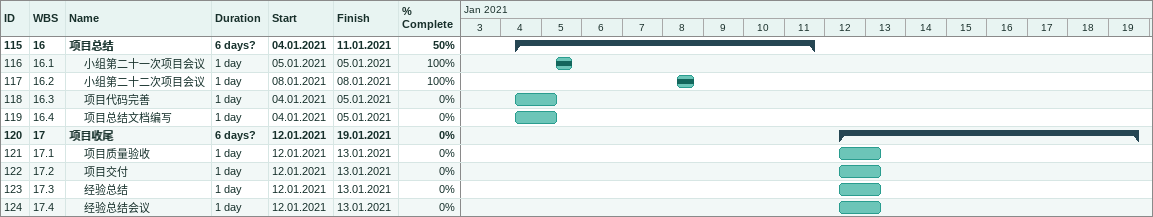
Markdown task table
| ID | WBS | Task | Duration | Start | Finish | % complete |
|---|---|---|---|---|---|---|
| 115 | 16 | **项目总结** | 6d? | 2021-01-04 | 2021-01-11 | 50 |
| 116 | 16.1 | 小组第二十一次项目会议 | 1d | 2021-01-05 | 2021-01-05 | 100 |
| 117 | 16.2 | 小组第二十二次项目会议 | 1d | 2021-01-08 | 2021-01-08 | 100 |
| 118 | 16.3 | 项目代码完善 | 1d | 2021-01-04 | 2021-01-05 | 0 |
| 119 | 16.4 | 项目总结文档编写 | 1d | 2021-01-04 | 2021-01-05 | 0 |
| 120 | 17 | **项目收尾** | 6d? | 2021-01-12 | 2021-01-19 | 0 |
| 121 | 17.1 | 项目质量验收 | 1d | 2021-01-12 | 2021-01-13 | 0 |
| 122 | 17.2 | 项目交付 | 1d | 2021-01-12 | 2021-01-13 | 0 |
| 123 | 17.3 | 经验总结 | 1d | 2021-01-12 | 2021-01-13 | 0 |
| 124 | 17.4 | 经验总结会议 | 1d | 2021-01-12 | 2021-01-13 | 0 |
